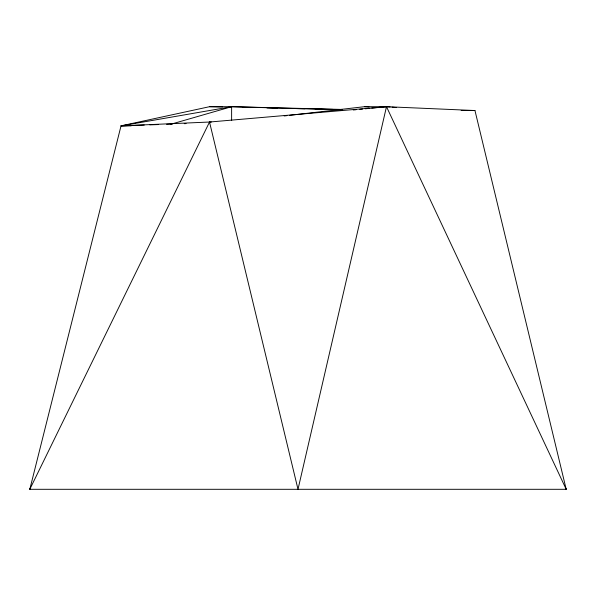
<?xml version="1.0" encoding="UTF-8"?>
<svg xmlns="http://www.w3.org/2000/svg" width="596" height="596" viewBox="0 0 596 596"><rect width="100%" height="100%" fill="white"/><g stroke="black" fill="none" stroke-linecap="round" stroke-linejoin="round"><path stroke-width="0.89" d="M390.171 107.019L386.484 106.699L298 489.301L209.516 122.031L121.033 125.86L29.8 489.301L566.2 489.301L474.967 110.536L386.484 106.699L364.38 106.699L289.701 115.326M30.59 487.61L29.8 489.301L209.516 122.031L386.484 106.699L566.2 489.301L565.403 487.617M170.553 124.326L231.62 106.699L341.97 109.433M342.097 109.888L231.62 106.699L209.516 106.699L121.033 125.86L131.165 125.86M284.173 115.959L286.937 115.639M353.301 109.984L356.065 109.716M359.753 109.351L362.517 109.075M365.281 108.8L369.892 108.345M371.733 108.159L386.484 106.699M144.269 125.056L121.033 125.86L231.62 106.699L231.62 120.444M149.842 124.862L158.208 124.571M166.567 124.281L172.147 124.087M184.224 123.67L186.086 123.603M461.155 110.536L474.967 110.536M209.516 122.031L211.356 122.031M209.516 106.699L222.487 106.982M242.87 107.422L250.283 107.585M266.963 107.943L277.155 108.167M290.125 108.45L304.951 108.77M315.142 108.986L332.747 109.373M339.228 109.508L342.007 109.567M364.38 106.699L368.991 106.967M392.019 107.183L396.631 107.578"/></g></svg>
